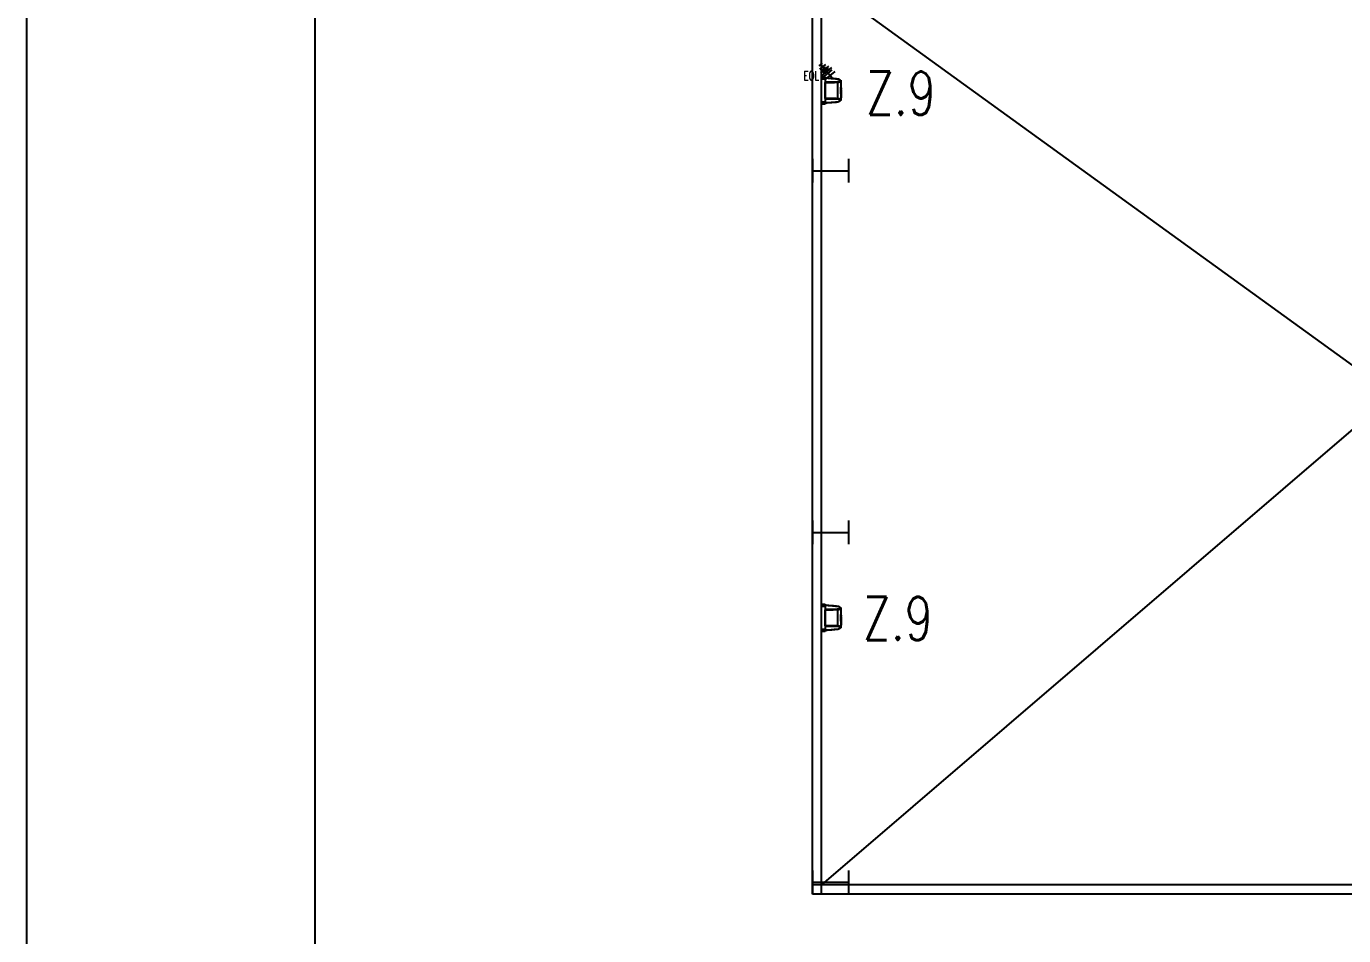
# Model space of a CAD drawing. Extents: x 134044 to 2458691, y -1196082 to 3409924.
# Drawn here: x 134044.4 to 134112.9, y 153823.1 to 153870.5 of the extents above; entities that cross this region are included whole.
import ezdxf

# ---------------------------------------------------------------- set-up
doc = ezdxf.new("R2010")
doc.units = 0
doc.layers.get('0').update_dxf_attribs({"linetype": 'CONTINUOUS'})
for name, color, linetype in [('1', 251, 'CONTINUOUS'), ('CON1', 251, 'CONTINUOUS'), ('F_COL', 3, 'CONTINUOUS'), ('MIMIC_SIZE', 7, 'CONTINUOUS')]:
    doc.layers.add(name, color=color, linetype=linetype)
doc.styles.add('CT', font='ROMANS', dxfattribs={"width": 0.7})
doc.styles.add('PLOT02__REVB$0$NARROW', font='SIMPLEX', dxfattribs={"width": 0.75})

# ---------------------------------------------------------------- blocks, each defined once
blk = doc.blocks.new('D-413_MIMIC_SIZE_470_X_340')
at = {"layer": 'MIMIC_SIZE'}
for p, q in [((0, 470), (0, 0)), ((15, 450), (15, 20))]:
    blk.add_line(p, q, dxfattribs=at)

msp = doc.modelspace()

# ---------------------------------------------------------------- linework, layer by layer
at = {"layer": '1', "color": 0, "linetype": 'BYBLOCK'}
for p, q in [((134141.015, 153873.248), (134085.737, 153825.781)), ((134086.364, 153872.355), (134150.659, 153825.781))]:
    msp.add_line(p, q, dxfattribs=at)
at = {"layer": 'CON1', "color": 0, "linetype": 'BYBLOCK'}
for p, q in [((134085.267, 153825.311), (134085.267, 153874.943)), ((134085.737, 153825.311), (134085.737, 153874.943)), ((134151.129, 153825.781), (134085.267, 153825.781)), ((134151.129, 153825.311), (134085.267, 153825.311))]:
    msp.add_line(p, q, dxfattribs=at)
at = {"layer": 'F_COL', "color": 0, "linetype": 'BYBLOCK'}
for p, q in [((134085.267, 153863.562), (134085.267, 153862.331)), ((134087.148, 153863.562), (134087.148, 153862.331)), ((134085.267, 153862.947), (134087.148, 153862.947)), ((134085.267, 153844.744), (134085.267, 153843.513)), ((134087.148, 153844.744), (134087.148, 153843.513)), ((134085.267, 153844.129), (134087.148, 153844.129)), ((134085.267, 153826.541), (134085.267, 153825.311)), ((134087.148, 153826.541), (134087.148, 153825.311)), ((134085.267, 153825.926), (134087.148, 153825.926))]:
    msp.add_line(p, q, dxfattribs=at)
at = {"layer": 'MIMIC_SIZE', "color": 1}
for p, q in [((134085.615, 153868.403), (134085.794, 153868.551)), ((134085.655, 153868.233), (134085.954, 153868.48)), ((134086.296, 153867.763), (134085.704, 153868.477)), ((134085.706, 153868.05), (134086.123, 153868.396)), ((134085.746, 153867.881), (134086.283, 153868.325)), ((134085.782, 153868.201), (134085.962, 153868.349)), ((134085.823, 153868.031), (134086.121, 153868.278)), ((134085.873, 153867.848), (134086.291, 153868.194)), ((134085.737, 153867.833), (134085.931, 153867.833)), ((134085.737, 153867.832), (134085.737, 153867.833)), ((134085.737, 153867.83), (134085.737, 153867.832)), ((134085.737, 153867.826), (134085.737, 153867.83)), ((134085.737, 153867.819), (134085.737, 153867.826)), ((134085.737, 153867.811), (134085.737, 153867.819)), ((134085.737, 153867.801), (134085.737, 153867.811)), ((134085.737, 153867.79), (134085.737, 153867.801)), ((134085.737, 153867.779), (134085.737, 153867.79)), ((134085.737, 153867.765), (134085.737, 153867.779)), ((134085.737, 153867.751), (134085.737, 153867.765)), ((134085.737, 153867.737), (134085.737, 153867.751)), ((134085.737, 153867.723), (134085.737, 153867.737)), ((134085.931, 153867.723), (134085.737, 153867.723)), ((134085.737, 153866.534), (134085.737, 153867.723)), ((134085.913, 153867.679), (134086.45, 153868.123)), ((134085.931, 153867.833), (134085.931, 153867.832)), ((134085.931, 153867.832), (134085.931, 153867.83)), ((134085.931, 153867.83), (134085.931, 153867.826)), ((134085.931, 153867.826), (134085.931, 153867.819)), ((134085.931, 153867.819), (134085.931, 153867.811)), ((134085.931, 153867.811), (134085.931, 153867.801)), ((134085.931, 153867.801), (134085.931, 153867.79)), ((134085.931, 153867.79), (134085.931, 153867.779)), ((134085.931, 153867.779), (134085.931, 153867.765)), ((134086.012, 153867.76), (134085.931, 153867.766)), ((134085.931, 153867.765), (134085.931, 153867.751)), ((134085.931, 153867.751), (134085.931, 153867.737)), ((134085.931, 153867.737), (134085.931, 153867.723)), ((134085.931, 153867.723), (134085.931, 153866.534)), ((134085.931, 153867.575), (134086.012, 153867.576)), ((134085.932, 153867.795), (134086.013, 153867.787)), ((134085.932, 153867.541), (134086.013, 153867.542)), ((134085.932, 153866.715), (134085.932, 153867.541)), ((134086.094, 153867.753), (134086.012, 153867.76)), ((134086.012, 153867.576), (134086.094, 153867.577)), ((134086.013, 153867.787), (134086.095, 153867.781)), ((134086.013, 153867.542), (134086.095, 153867.543)), ((134086.174, 153867.747), (134086.094, 153867.753)), ((134086.094, 153867.577), (134086.174, 153867.578)), ((134086.095, 153867.781), (134086.175, 153867.774)), ((134086.095, 153867.543), (134086.175, 153867.545)), ((134086.255, 153867.741), (134086.174, 153867.747)), ((134086.174, 153867.578), (134086.255, 153867.579)), ((134086.175, 153867.774), (134086.255, 153867.767)), ((134086.175, 153867.545), (134086.255, 153867.546)), ((134086.255, 153867.767), (134086.336, 153867.76)), ((134086.334, 153867.735), (134086.255, 153867.741)), ((134086.255, 153867.579), (134086.334, 153867.581)), ((134086.255, 153867.546), (134086.336, 153867.548)), ((134086.412, 153867.73), (134086.334, 153867.735)), ((134086.334, 153867.581), (134086.412, 153867.583)), ((134086.336, 153867.76), (134086.414, 153867.752)), ((134086.336, 153867.548), (134086.414, 153867.55)), ((134086.491, 153867.723), (134086.412, 153867.73)), ((134086.412, 153867.583), (134086.491, 153867.585)), ((134086.414, 153867.752), (134086.493, 153867.745)), ((134086.414, 153867.55), (134086.493, 153867.553)), ((134086.568, 153867.717), (134086.491, 153867.723)), ((134086.491, 153867.585), (134086.568, 153867.586)), ((134086.493, 153867.745), (134086.571, 153867.739)), ((134086.493, 153867.553), (134086.571, 153867.555)), ((134086.568, 153867.722), (134086.569, 153867.726)), ((134086.568, 153867.717), (134086.568, 153867.722)), ((134086.592, 153867.714), (134086.568, 153867.717)), ((134086.568, 153867.586), (134086.587, 153867.587)), ((134086.568, 153867.586), (134086.568, 153867.585)), ((134086.568, 153867.585), (134086.569, 153867.582)), ((134086.569, 153867.73), (134086.57, 153867.733)), ((134086.569, 153867.726), (134086.569, 153867.73)), ((134086.569, 153867.582), (134086.569, 153867.579)), ((134086.569, 153867.579), (134086.57, 153867.575)), ((134086.57, 153867.738), (134086.571, 153867.739)), ((134086.57, 153867.737), (134086.57, 153867.738)), ((134086.57, 153867.735), (134086.57, 153867.737)), ((134086.57, 153867.733), (134086.57, 153867.735)), ((134086.57, 153867.575), (134086.57, 153867.57)), ((134086.57, 153867.57), (134086.57, 153867.565)), ((134086.57, 153867.565), (134086.57, 153867.56)), ((134086.57, 153867.56), (134086.571, 153867.555)), ((134086.571, 153867.739), (134086.6, 153867.734)), ((134086.571, 153867.555), (134086.594, 153867.556)), ((134086.571, 153867.555), (134086.571, 153866.7)), ((134086.587, 153867.587), (134086.605, 153867.589)), ((134086.614, 153867.707), (134086.592, 153867.714)), ((134086.594, 153867.556), (134086.616, 153867.558)), ((134086.6, 153867.734), (134086.627, 153867.725)), ((134086.605, 153867.589), (134086.627, 153867.592)), ((134086.631, 153867.7), (134086.614, 153867.707)), ((134086.616, 153867.558), (134086.643, 153867.563)), ((134086.627, 153867.725), (134086.648, 153867.715)), ((134086.627, 153867.592), (134086.647, 153867.598)), ((134086.647, 153867.691), (134086.631, 153867.7)), ((134086.643, 153867.563), (134086.667, 153867.569)), ((134086.662, 153867.68), (134086.647, 153867.691)), ((134086.647, 153867.598), (134086.664, 153867.606)), ((134086.648, 153867.715), (134086.667, 153867.702)), ((134086.678, 153867.664), (134086.662, 153867.68)), ((134086.664, 153867.606), (134086.679, 153867.616)), ((134086.667, 153867.702), (134086.688, 153867.684)), ((134086.667, 153867.569), (134086.688, 153867.578)), ((134086.69, 153867.648), (134086.678, 153867.664)), ((134086.679, 153867.616), (134086.689, 153867.626)), ((134086.688, 153867.684), (134086.705, 153867.664)), ((134086.688, 153867.578), (134086.705, 153867.588)), ((134086.689, 153867.626), (134086.696, 153867.637)), ((134086.696, 153867.637), (134086.69, 153867.648)), ((134086.695, 153867.678), (134086.694, 153867.679)), ((134086.697, 153867.675), (134086.695, 153867.678)), ((134086.697, 153867.637), (134086.696, 153867.637)), ((134086.702, 153867.668), (134086.697, 153867.675)), ((134086.704, 153867.637), (134086.697, 153867.637)), ((134086.704, 153867.665), (134086.702, 153867.668)), ((134086.715, 153867.634), (134086.704, 153867.637)), ((134086.705, 153867.664), (134086.719, 153867.642)), ((134086.705, 153867.588), (134086.719, 153867.603)), ((134086.71, 153867.656), (134086.743, 153867.656)), ((134086.724, 153867.629), (134086.715, 153867.634)), ((134086.719, 153867.642), (134086.73, 153867.62)), ((134086.719, 153867.603), (134086.73, 153867.62)), ((134086.729, 153867.621), (134086.724, 153867.629)), ((134086.73, 153867.62), (134086.729, 153867.621)), ((134086.73, 153867.62), (134086.735, 153867.603)), ((134086.735, 153867.603), (134086.74, 153867.586)), ((134086.74, 153867.586), (134086.742, 153867.569)), ((134086.742, 153867.569), (134086.743, 153867.551)), ((134086.743, 153867.656), (134086.743, 153867.655)), ((134086.743, 153867.655), (134086.743, 153867.652)), ((134086.743, 153867.652), (134086.743, 153867.647)), ((134086.743, 153867.647), (134086.743, 153867.64)), ((134086.743, 153867.64), (134086.743, 153867.632)), ((134086.743, 153867.632), (134086.743, 153867.621)), ((134086.743, 153867.621), (134086.743, 153867.608)), ((134086.743, 153867.608), (134086.743, 153867.594)), ((134086.743, 153867.594), (134086.743, 153867.578)), ((134086.743, 153867.578), (134086.743, 153867.56)), ((134086.743, 153867.56), (134086.743, 153867.551)), ((134086.743, 153867.551), (134086.743, 153867.429)), ((134086.753, 153867.517), (134086.743, 153867.517)), ((134086.753, 153867.516), (134086.753, 153867.517)), ((134086.753, 153867.513), (134086.753, 153867.516)), ((134086.753, 153867.508), (134086.753, 153867.513)), ((134086.753, 153867.501), (134086.753, 153867.508)), ((134086.753, 153867.492), (134086.753, 153867.501)), ((134086.753, 153867.482), (134086.753, 153867.492)), ((134086.753, 153867.469), (134086.753, 153867.482)), ((134086.753, 153867.454), (134086.753, 153867.469)), ((134086.759, 153867.461), (134086.753, 153867.461)), ((134086.753, 153867.438), (134086.753, 153867.454)), ((134086.759, 153867.46), (134086.759, 153867.461)), ((134086.759, 153867.457), (134086.759, 153867.46)), ((134086.759, 153867.452), (134086.759, 153867.457)), ((134086.759, 153867.445), (134086.759, 153867.452)), ((134086.727, 153867.188), (134086.726, 153867.156)), ((134086.726, 153867.156), (134086.726, 153867.1)), ((134086.726, 153867.1), (134086.727, 153867.06)), ((134086.728, 153867.22), (134086.727, 153867.188)), ((134086.727, 153867.06), (134086.729, 153867.02)), ((134086.73, 153867.25), (134086.728, 153867.22)), ((134086.73, 153867.23), (134086.729, 153867.193)), ((134086.729, 153867.193), (134086.729, 153867.156)), ((134086.729, 153867.156), (134086.729, 153867.1)), ((134086.743, 153867.156), (134086.729, 153867.156)), ((134086.729, 153867.1), (134086.729, 153867.06)), ((134086.729, 153867.1), (134086.743, 153867.1)), ((134086.729, 153867.06), (134086.731, 153867.02)), ((134086.729, 153867.02), (134086.732, 153866.979)), ((134086.732, 153867.282), (134086.73, 153867.25)), ((134086.732, 153867.27), (134086.73, 153867.23)), ((134086.731, 153867.02), (134086.733, 153866.98)), ((134086.736, 153867.32), (134086.732, 153867.282)), ((134086.734, 153867.3), (134086.732, 153867.27)), ((134086.732, 153866.979), (134086.736, 153866.939)), ((134086.733, 153866.98), (134086.734, 153866.956)), ((134086.739, 153867.358), (134086.736, 153867.32)), ((134086.736, 153866.939), (134086.741, 153866.883)), ((134086.742, 153867.393), (134086.739, 153867.358)), ((134086.741, 153866.883), (134086.742, 153866.854)), ((134086.743, 153867.429), (134086.742, 153867.393)), ((134086.742, 153866.854), (134086.743, 153866.828)), ((134086.743, 153867.429), (134086.743, 153867.424)), ((134086.743, 153867.424), (134086.743, 153867.396)), ((134086.743, 153867.396), (134086.743, 153867.369)), ((134086.743, 153867.369), (134086.743, 153867.339)), ((134086.743, 153867.339), (134086.743, 153867.31)), ((134086.743, 153867.31), (134086.743, 153867.28)), ((134086.743, 153867.28), (134086.743, 153867.249)), ((134086.743, 153867.249), (134086.743, 153867.219)), ((134086.743, 153867.219), (134086.743, 153867.188)), ((134086.743, 153867.188), (134086.743, 153867.156)), ((134086.743, 153867.1), (134086.743, 153867.156)), ((134086.743, 153867.156), (134086.753, 153867.156)), ((134086.743, 153867.1), (134086.743, 153867.069)), ((134086.753, 153867.1), (134086.743, 153867.1)), ((134086.743, 153867.069), (134086.743, 153867.038)), ((134086.743, 153867.038), (134086.743, 153867.006)), ((134086.743, 153867.006), (134086.743, 153866.976)), ((134086.743, 153866.976), (134086.743, 153866.945)), ((134086.743, 153866.945), (134086.743, 153866.916)), ((134086.743, 153866.916), (134086.743, 153866.888)), ((134086.743, 153866.888), (134086.743, 153866.859)), ((134086.743, 153866.859), (134086.743, 153866.833)), ((134086.743, 153866.833), (134086.743, 153866.828)), ((134086.743, 153866.828), (134086.743, 153866.704)), ((134086.753, 153867.421), (134086.753, 153867.438)), ((134086.753, 153867.401), (134086.753, 153867.421)), ((134086.753, 153867.381), (134086.753, 153867.401)), ((134086.753, 153867.359), (134086.753, 153867.381)), ((134086.759, 153867.38), (134086.753, 153867.38)), ((134086.753, 153867.337), (134086.753, 153867.359)), ((134086.753, 153867.312), (134086.753, 153867.337)), ((134086.753, 153867.288), (134086.753, 153867.312)), ((134086.753, 153867.262), (134086.753, 153867.288)), ((134086.753, 153867.237), (134086.753, 153867.262)), ((134086.753, 153867.21), (134086.753, 153867.237)), ((134086.753, 153867.183), (134086.753, 153867.21)), ((134086.753, 153867.156), (134086.753, 153867.183)), ((134086.753, 153867.156), (134086.753, 153867.1)), ((134086.753, 153867.1), (134086.753, 153867.073)), ((134086.753, 153867.073), (134086.753, 153867.046)), ((134086.753, 153867.046), (134086.753, 153867.02)), ((134086.753, 153867.02), (134086.753, 153866.994)), ((134086.753, 153866.994), (134086.753, 153866.968)), ((134086.753, 153866.968), (134086.753, 153866.944)), ((134086.753, 153866.944), (134086.753, 153866.92)), ((134086.753, 153866.92), (134086.753, 153866.896)), ((134086.753, 153866.896), (134086.753, 153866.875)), ((134086.753, 153866.877), (134086.759, 153866.877)), ((134086.753, 153866.875), (134086.753, 153866.854)), ((134086.753, 153866.854), (134086.753, 153866.836)), ((134086.753, 153866.836), (134086.753, 153866.818)), ((134086.753, 153866.818), (134086.753, 153866.801)), ((134086.753, 153866.801), (134086.753, 153866.788)), ((134086.753, 153866.795), (134086.759, 153866.795)), ((134086.753, 153866.788), (134086.753, 153866.775)), ((134086.753, 153866.775), (134086.753, 153866.764)), ((134086.759, 153867.438), (134086.759, 153867.445)), ((134086.759, 153867.429), (134086.759, 153867.438)), ((134086.759, 153867.42), (134086.759, 153867.429)), ((134086.759, 153867.409), (134086.759, 153867.42)), ((134086.759, 153867.399), (134086.759, 153867.409)), ((134086.759, 153867.389), (134086.759, 153867.399)), ((134086.759, 153867.38), (134086.759, 153867.389)), ((134086.759, 153867.35), (134086.759, 153867.38)), ((134086.759, 153867.32), (134086.759, 153867.35)), ((134086.759, 153867.289), (134086.759, 153867.32)), ((134086.759, 153867.258), (134086.759, 153867.289)), ((134086.759, 153867.226), (134086.759, 153867.258)), ((134086.759, 153867.193), (134086.759, 153867.226)), ((134086.759, 153867.161), (134086.759, 153867.193)), ((134086.759, 153867.128), (134086.759, 153867.161)), ((134086.759, 153867.095), (134086.759, 153867.128)), ((134086.759, 153867.063), (134086.759, 153867.095)), ((134086.759, 153867.031), (134086.759, 153867.063)), ((134086.759, 153866.998), (134086.759, 153867.031)), ((134086.759, 153866.967), (134086.759, 153866.998)), ((134086.759, 153866.936), (134086.759, 153866.967)), ((134086.759, 153866.905), (134086.759, 153866.936)), ((134086.759, 153866.877), (134086.759, 153866.905)), ((134086.759, 153866.867), (134086.759, 153866.877)), ((134086.759, 153866.857), (134086.759, 153866.867)), ((134086.759, 153866.846), (134086.759, 153866.857)), ((134086.759, 153866.837), (134086.759, 153866.846)), ((134086.759, 153866.827), (134086.759, 153866.837)), ((134086.759, 153866.818), (134086.759, 153866.827)), ((134086.759, 153866.81), (134086.759, 153866.818)), ((134086.759, 153866.803), (134086.759, 153866.81)), ((134086.759, 153866.799), (134086.759, 153866.803)), ((134086.759, 153866.796), (134086.759, 153866.799)), ((134086.759, 153866.795), (134086.759, 153866.796)), ((134085.737, 153866.519), (134085.737, 153866.534)), ((134085.737, 153866.534), (134085.931, 153866.534)), ((134085.737, 153866.504), (134085.737, 153866.519)), ((134085.737, 153866.491), (134085.737, 153866.504)), ((134085.737, 153866.478), (134085.737, 153866.491)), ((134085.737, 153866.466), (134085.737, 153866.478)), ((134085.737, 153866.454), (134085.737, 153866.466)), ((134085.737, 153866.446), (134085.737, 153866.454)), ((134085.737, 153866.437), (134085.737, 153866.446)), ((134085.737, 153866.431), (134085.737, 153866.437)), ((134085.737, 153866.426), (134085.737, 153866.431)), ((134085.737, 153866.423), (134085.737, 153866.426)), ((134085.737, 153866.422), (134085.737, 153866.423)), ((134085.931, 153866.422), (134085.737, 153866.422)), ((134086.012, 153866.681), (134085.931, 153866.682)), ((134085.931, 153866.534), (134085.931, 153866.519)), ((134085.931, 153866.519), (134085.931, 153866.504)), ((134085.931, 153866.504), (134085.931, 153866.491)), ((134085.931, 153866.491), (134086.012, 153866.497)), ((134085.931, 153866.491), (134085.931, 153866.478)), ((134085.931, 153866.478), (134085.931, 153866.466)), ((134085.931, 153866.466), (134085.931, 153866.454)), ((134085.931, 153866.454), (134085.931, 153866.446)), ((134085.931, 153866.446), (134085.931, 153866.437)), ((134085.931, 153866.437), (134085.931, 153866.431)), ((134085.931, 153866.431), (134085.931, 153866.426)), ((134085.931, 153866.426), (134085.931, 153866.423)), ((134085.931, 153866.423), (134085.931, 153866.422)), ((134086.013, 153866.713), (134085.932, 153866.715)), ((134086.013, 153866.468), (134085.932, 153866.461)), ((134086.094, 153866.68), (134086.012, 153866.681)), ((134086.012, 153866.497), (134086.094, 153866.502)), ((134086.095, 153866.712), (134086.013, 153866.713)), ((134086.095, 153866.476), (134086.013, 153866.468)), ((134086.174, 153866.678), (134086.094, 153866.68)), ((134086.094, 153866.502), (134086.174, 153866.508)), ((134086.175, 153866.711), (134086.095, 153866.712)), ((134086.175, 153866.483), (134086.095, 153866.476)), ((134086.255, 153866.677), (134086.174, 153866.678)), ((134086.174, 153866.508), (134086.255, 153866.515)), ((134086.255, 153866.709), (134086.175, 153866.711)), ((134086.255, 153866.49), (134086.175, 153866.483)), ((134086.336, 153866.707), (134086.255, 153866.709)), ((134086.334, 153866.675), (134086.255, 153866.677)), ((134086.255, 153866.515), (134086.334, 153866.521)), ((134086.336, 153866.497), (134086.255, 153866.49)), ((134086.412, 153866.674), (134086.334, 153866.675)), ((134086.334, 153866.521), (134086.412, 153866.527)), ((134086.414, 153866.705), (134086.336, 153866.707)), ((134086.414, 153866.503), (134086.336, 153866.497)), ((134086.491, 153866.672), (134086.412, 153866.674)), ((134086.412, 153866.527), (134086.491, 153866.533)), ((134086.493, 153866.703), (134086.414, 153866.705)), ((134086.493, 153866.51), (134086.414, 153866.503)), ((134086.568, 153866.67), (134086.491, 153866.672)), ((134086.491, 153866.533), (134086.568, 153866.539)), ((134086.571, 153866.7), (134086.493, 153866.703)), ((134086.571, 153866.517), (134086.493, 153866.51)), ((134086.569, 153866.675), (134086.568, 153866.672)), ((134086.568, 153866.672), (134086.568, 153866.67)), ((134086.587, 153866.669), (134086.568, 153866.67)), ((134086.568, 153866.539), (134086.592, 153866.543)), ((134086.568, 153866.534), (134086.568, 153866.539)), ((134086.569, 153866.53), (134086.568, 153866.534)), ((134086.57, 153866.682), (134086.569, 153866.678)), ((134086.569, 153866.678), (134086.569, 153866.675)), ((134086.569, 153866.526), (134086.569, 153866.53)), ((134086.57, 153866.523), (134086.569, 153866.526)), ((134086.571, 153866.7), (134086.57, 153866.696)), ((134086.57, 153866.696), (134086.57, 153866.691)), ((134086.57, 153866.691), (134086.57, 153866.686)), ((134086.57, 153866.686), (134086.57, 153866.682)), ((134086.57, 153866.52), (134086.57, 153866.523)), ((134086.57, 153866.519), (134086.57, 153866.52)), ((134086.57, 153866.517), (134086.57, 153866.519)), ((134086.571, 153866.517), (134086.57, 153866.517)), ((134086.594, 153866.699), (134086.571, 153866.7)), ((134086.6, 153866.522), (134086.571, 153866.517)), ((134086.605, 153866.667), (134086.587, 153866.669)), ((134086.592, 153866.543), (134086.614, 153866.549)), ((134086.616, 153866.698), (134086.594, 153866.699)), ((134086.627, 153866.531), (134086.6, 153866.522)), ((134086.627, 153866.663), (134086.605, 153866.667)), ((134086.614, 153866.549), (134086.631, 153866.556)), ((134086.643, 153866.694), (134086.616, 153866.698)), ((134086.647, 153866.658), (134086.627, 153866.663)), ((134086.648, 153866.542), (134086.627, 153866.531)), ((134086.631, 153866.556), (134086.647, 153866.565)), ((134086.667, 153866.688), (134086.643, 153866.694)), ((134086.662, 153866.651), (134086.647, 153866.658)), ((134086.647, 153866.565), (134086.664, 153866.578)), ((134086.667, 153866.553), (134086.648, 153866.542)), ((134086.678, 153866.641), (134086.662, 153866.651)), ((134086.664, 153866.578), (134086.679, 153866.593)), ((134086.688, 153866.679), (134086.667, 153866.688)), ((134086.688, 153866.572), (134086.667, 153866.553)), ((134086.69, 153866.628), (134086.678, 153866.641)), ((134086.679, 153866.593), (134086.689, 153866.605)), ((134086.705, 153866.667), (134086.688, 153866.679)), ((134086.705, 153866.593), (134086.688, 153866.572)), ((134086.689, 153866.605), (134086.696, 153866.618)), ((134086.696, 153866.618), (134086.69, 153866.628)), ((134086.694, 153866.578), (134086.696, 153866.58)), ((134086.696, 153866.618), (134086.697, 153866.618)), ((134086.696, 153866.58), (134086.7, 153866.586)), ((134086.697, 153866.618), (134086.704, 153866.619)), ((134086.7, 153866.586), (134086.704, 153866.592)), ((134086.704, 153866.619), (134086.715, 153866.622)), ((134086.717, 153866.656), (134086.705, 153866.667)), ((134086.719, 153866.614), (134086.705, 153866.593)), ((134086.743, 153866.6), (134086.71, 153866.6)), ((134086.715, 153866.622), (134086.724, 153866.628)), ((134086.726, 153866.644), (134086.717, 153866.656)), ((134086.73, 153866.636), (134086.719, 153866.614)), ((134086.724, 153866.628), (134086.729, 153866.635)), ((134086.73, 153866.636), (134086.726, 153866.644)), ((134086.729, 153866.635), (134086.73, 153866.636)), ((134086.735, 153866.652), (134086.73, 153866.636)), ((134086.74, 153866.67), (134086.735, 153866.652)), ((134086.742, 153866.687), (134086.74, 153866.67)), ((134086.743, 153866.704), (134086.742, 153866.687)), ((134086.753, 153866.739), (134086.743, 153866.739)), ((134086.743, 153866.704), (134086.743, 153866.696)), ((134086.743, 153866.696), (134086.743, 153866.678)), ((134086.743, 153866.678), (134086.743, 153866.662)), ((134086.743, 153866.662), (134086.743, 153866.648)), ((134086.743, 153866.648), (134086.743, 153866.636)), ((134086.743, 153866.636), (134086.743, 153866.625)), ((134086.743, 153866.625), (134086.743, 153866.616)), ((134086.743, 153866.616), (134086.743, 153866.609)), ((134086.743, 153866.609), (134086.743, 153866.604)), ((134086.743, 153866.604), (134086.743, 153866.601)), ((134086.743, 153866.601), (134086.743, 153866.6)), ((134086.753, 153866.764), (134086.753, 153866.755)), ((134086.753, 153866.755), (134086.753, 153866.748)), ((134086.753, 153866.748), (134086.753, 153866.744)), ((134086.753, 153866.744), (134086.753, 153866.74)), ((134086.753, 153866.74), (134086.753, 153866.739)), ((134085.737, 153840.392), (134085.931, 153840.392)), ((134085.737, 153840.391), (134085.737, 153840.392)), ((134085.737, 153840.388), (134085.737, 153840.391)), ((134085.737, 153840.384), (134085.737, 153840.388)), ((134085.737, 153840.378), (134085.737, 153840.384)), ((134085.737, 153840.37), (134085.737, 153840.378)), ((134085.737, 153840.36), (134085.737, 153840.37)), ((134085.737, 153840.349), (134085.737, 153840.36)), ((134085.737, 153840.337), (134085.737, 153840.349)), ((134085.737, 153840.324), (134085.737, 153840.337)), ((134085.737, 153840.31), (134085.737, 153840.324)), ((134085.737, 153840.296), (134085.737, 153840.31)), ((134085.737, 153840.282), (134085.737, 153840.296)), ((134085.931, 153840.282), (134085.737, 153840.282)), ((134085.737, 153839.093), (134085.737, 153840.282)), ((134085.931, 153840.392), (134085.931, 153840.391)), ((134085.931, 153840.391), (134085.931, 153840.388)), ((134085.931, 153840.388), (134085.931, 153840.384)), ((134085.931, 153840.384), (134085.931, 153840.378)), ((134085.931, 153840.378), (134085.931, 153840.37)), ((134085.931, 153840.37), (134085.931, 153840.36)), ((134085.931, 153840.36), (134085.931, 153840.349)), ((134085.931, 153840.349), (134085.931, 153840.337)), ((134085.931, 153840.337), (134085.931, 153840.324)), ((134086.012, 153840.319), (134085.931, 153840.325)), ((134085.931, 153840.324), (134085.931, 153840.31)), ((134085.931, 153840.31), (134085.931, 153840.296)), ((134085.931, 153840.296), (134085.931, 153840.282)), ((134085.931, 153840.282), (134085.931, 153839.093)), ((134085.931, 153840.134), (134086.012, 153840.135)), ((134085.932, 153840.354), (134086.013, 153840.346)), ((134085.932, 153840.1), (134086.013, 153840.101)), ((134085.932, 153839.274), (134085.932, 153840.1)), ((134086.094, 153840.312), (134086.012, 153840.319)), ((134086.012, 153840.135), (134086.094, 153840.135)), ((134086.013, 153840.346), (134086.095, 153840.339)), ((134086.013, 153840.101), (134086.095, 153840.102)), ((134086.174, 153840.306), (134086.094, 153840.312)), ((134086.094, 153840.135), (134086.174, 153840.136)), ((134086.095, 153840.339), (134086.175, 153840.332)), ((134086.095, 153840.102), (134086.175, 153840.104)), ((134086.255, 153840.3), (134086.174, 153840.306)), ((134086.174, 153840.136), (134086.255, 153840.137)), ((134086.175, 153840.332), (134086.255, 153840.326)), ((134086.175, 153840.104), (134086.255, 153840.105)), ((134086.255, 153840.326), (134086.336, 153840.319)), ((134086.334, 153840.294), (134086.255, 153840.3)), ((134086.255, 153840.137), (134086.334, 153840.139)), ((134086.255, 153840.105), (134086.336, 153840.107)), ((134086.412, 153840.288), (134086.334, 153840.294)), ((134086.334, 153840.139), (134086.412, 153840.141)), ((134086.336, 153840.319), (134086.414, 153840.311)), ((134086.336, 153840.107), (134086.414, 153840.109)), ((134086.491, 153840.282), (134086.412, 153840.288)), ((134086.412, 153840.141), (134086.491, 153840.143)), ((134086.414, 153840.311), (134086.493, 153840.304)), ((134086.414, 153840.109), (134086.493, 153840.112)), ((134086.568, 153840.276), (134086.491, 153840.282)), ((134086.491, 153840.143), (134086.568, 153840.145)), ((134086.493, 153840.304), (134086.571, 153840.298)), ((134086.493, 153840.112), (134086.571, 153840.114)), ((134086.568, 153840.281), (134086.569, 153840.284)), ((134086.568, 153840.276), (134086.568, 153840.281)), ((134086.592, 153840.273), (134086.568, 153840.276)), ((134086.568, 153840.145), (134086.587, 153840.146)), ((134086.568, 153840.145), (134086.568, 153840.143)), ((134086.568, 153840.143), (134086.569, 153840.14)), ((134086.569, 153840.288), (134086.57, 153840.291)), ((134086.569, 153840.284), (134086.569, 153840.288)), ((134086.569, 153840.14), (134086.569, 153840.137)), ((134086.569, 153840.137), (134086.57, 153840.134)), ((134086.57, 153840.297), (134086.571, 153840.298)), ((134086.57, 153840.296), (134086.57, 153840.297)), ((134086.57, 153840.294), (134086.57, 153840.296)), ((134086.57, 153840.291), (134086.57, 153840.294)), ((134086.57, 153840.134), (134086.57, 153840.129)), ((134086.57, 153840.129), (134086.57, 153840.124)), ((134086.57, 153840.124), (134086.57, 153840.119)), ((134086.57, 153840.119), (134086.571, 153840.114)), ((134086.571, 153840.298), (134086.6, 153840.293)), ((134086.571, 153840.114), (134086.594, 153840.115)), ((134086.571, 153840.114), (134086.571, 153839.259)), ((134086.587, 153840.146), (134086.605, 153840.148)), ((134086.614, 153840.266), (134086.592, 153840.273)), ((134086.594, 153840.115), (134086.616, 153840.117)), ((134086.6, 153840.293), (134086.627, 153840.283)), ((134086.605, 153840.148), (134086.627, 153840.151)), ((134086.631, 153840.259), (134086.614, 153840.266)), ((134086.616, 153840.117), (134086.643, 153840.122)), ((134086.627, 153840.283), (134086.648, 153840.274)), ((134086.627, 153840.151), (134086.647, 153840.157)), ((134086.647, 153840.25), (134086.631, 153840.259)), ((134086.643, 153840.122), (134086.667, 153840.128)), ((134086.662, 153840.238), (134086.647, 153840.25)), ((134086.647, 153840.157), (134086.664, 153840.165)), ((134086.648, 153840.274), (134086.667, 153840.261)), ((134086.678, 153840.223), (134086.662, 153840.238)), ((134086.664, 153840.165), (134086.679, 153840.175)), ((134086.667, 153840.261), (134086.688, 153840.243)), ((134086.667, 153840.128), (134086.688, 153840.136)), ((134086.69, 153840.207), (134086.678, 153840.223)), ((134086.679, 153840.175), (134086.689, 153840.184)), ((134086.688, 153840.243), (134086.705, 153840.223)), ((134086.688, 153840.136), (134086.705, 153840.147)), ((134086.689, 153840.184), (134086.696, 153840.196)), ((134086.696, 153840.196), (134086.69, 153840.207)), ((134086.695, 153840.236), (134086.694, 153840.237)), ((134086.697, 153840.233), (134086.695, 153840.236)), ((134086.697, 153840.196), (134086.696, 153840.196)), ((134086.702, 153840.227), (134086.697, 153840.233)), ((134086.704, 153840.196), (134086.697, 153840.196)), ((134086.704, 153840.224), (134086.702, 153840.227)), ((134086.715, 153840.192), (134086.704, 153840.196)), ((134086.705, 153840.223), (134086.719, 153840.201)), ((134086.705, 153840.147), (134086.719, 153840.162)), ((134086.71, 153840.215), (134086.743, 153840.215)), ((134086.724, 153840.187), (134086.715, 153840.192)), ((134086.719, 153840.201), (134086.73, 153840.179)), ((134086.719, 153840.162), (134086.73, 153840.179)), ((134086.729, 153840.18), (134086.724, 153840.187)), ((134086.73, 153840.179), (134086.729, 153840.18)), ((134086.73, 153840.179), (134086.735, 153840.162)), ((134086.735, 153840.162), (134086.74, 153840.145)), ((134086.74, 153840.145), (134086.742, 153840.128)), ((134086.742, 153840.128), (134086.743, 153840.11)), ((134086.743, 153840.215), (134086.743, 153840.214)), ((134086.743, 153840.214), (134086.743, 153840.211)), ((134086.743, 153840.211), (134086.743, 153840.206)), ((134086.743, 153840.206), (134086.743, 153840.199)), ((134086.743, 153840.199), (134086.743, 153840.19)), ((134086.743, 153840.19), (134086.743, 153840.18)), ((134086.743, 153840.18), (134086.743, 153840.167)), ((134086.743, 153840.167), (134086.743, 153840.153)), ((134086.743, 153840.153), (134086.743, 153840.136)), ((134086.743, 153840.136), (134086.743, 153840.119)), ((134086.743, 153840.119), (134086.743, 153840.11)), ((134086.743, 153840.11), (134086.743, 153839.987)), ((134086.753, 153840.076), (134086.743, 153840.076)), ((134086.753, 153840.075), (134086.753, 153840.076)), ((134086.753, 153840.072), (134086.753, 153840.075)), ((134086.753, 153840.067), (134086.753, 153840.072)), ((134086.753, 153840.06), (134086.753, 153840.067)), ((134086.753, 153840.051), (134086.753, 153840.06)), ((134086.753, 153840.04), (134086.753, 153840.051)), ((134086.727, 153839.746), (134086.726, 153839.715)), ((134086.726, 153839.715), (134086.726, 153839.659)), ((134086.726, 153839.659), (134086.727, 153839.619)), ((134086.728, 153839.779), (134086.727, 153839.746)), ((134086.727, 153839.619), (134086.729, 153839.579)), ((134086.73, 153839.809), (134086.728, 153839.779)), ((134086.73, 153839.789), (134086.729, 153839.752)), ((134086.729, 153839.752), (134086.729, 153839.715)), ((134086.729, 153839.715), (134086.729, 153839.659)), ((134086.743, 153839.715), (134086.729, 153839.715)), ((134086.729, 153839.659), (134086.729, 153839.619)), ((134086.729, 153839.659), (134086.743, 153839.659)), ((134086.729, 153839.619), (134086.731, 153839.579)), ((134086.729, 153839.579), (134086.732, 153839.538)), ((134086.732, 153839.84), (134086.73, 153839.809)), ((134086.732, 153839.829), (134086.73, 153839.789)), ((134086.731, 153839.579), (134086.733, 153839.539)), ((134086.736, 153839.879), (134086.732, 153839.84)), ((134086.734, 153839.859), (134086.732, 153839.829)), ((134086.732, 153839.538), (134086.736, 153839.497)), ((134086.733, 153839.539), (134086.734, 153839.515)), ((134086.739, 153839.917), (134086.736, 153839.879)), ((134086.736, 153839.497), (134086.741, 153839.442)), ((134086.742, 153839.952), (134086.739, 153839.917)), ((134086.741, 153839.442), (134086.742, 153839.413)), ((134086.743, 153839.987), (134086.742, 153839.952)), ((134086.742, 153839.413), (134086.743, 153839.387)), ((134086.743, 153839.987), (134086.743, 153839.983)), ((134086.743, 153839.983), (134086.743, 153839.955)), ((134086.743, 153839.955), (134086.743, 153839.928)), ((134086.743, 153839.928), (134086.743, 153839.898)), ((134086.743, 153839.898), (134086.743, 153839.869)), ((134086.743, 153839.869), (134086.743, 153839.839)), ((134086.743, 153839.839), (134086.743, 153839.808)), ((134086.743, 153839.808), (134086.743, 153839.778)), ((134086.743, 153839.778), (134086.743, 153839.746)), ((134086.743, 153839.746), (134086.743, 153839.715)), ((134086.743, 153839.659), (134086.743, 153839.715)), ((134086.743, 153839.715), (134086.753, 153839.715)), ((134086.743, 153839.659), (134086.743, 153839.628)), ((134086.753, 153839.659), (134086.743, 153839.659)), ((134086.743, 153839.628), (134086.743, 153839.596)), ((134086.743, 153839.596), (134086.743, 153839.565)), ((134086.743, 153839.565), (134086.743, 153839.535)), ((134086.743, 153839.535), (134086.743, 153839.504)), ((134086.743, 153839.504), (134086.743, 153839.475)), ((134086.743, 153839.475), (134086.743, 153839.446)), ((134086.743, 153839.446), (134086.743, 153839.418)), ((134086.743, 153839.418), (134086.743, 153839.392)), ((134086.743, 153839.392), (134086.743, 153839.387)), ((134086.743, 153839.387), (134086.743, 153839.263)), ((134086.753, 153840.028), (134086.753, 153840.04)), ((134086.753, 153840.013), (134086.753, 153840.028)), ((134086.759, 153840.02), (134086.753, 153840.02)), ((134086.753, 153839.997), (134086.753, 153840.013)), ((134086.753, 153839.98), (134086.753, 153839.997)), ((134086.753, 153839.96), (134086.753, 153839.98)), ((134086.753, 153839.939), (134086.753, 153839.96)), ((134086.753, 153839.918), (134086.753, 153839.939)), ((134086.759, 153839.938), (134086.753, 153839.938)), ((134086.753, 153839.895), (134086.753, 153839.918)), ((134086.753, 153839.871), (134086.753, 153839.895)), ((134086.753, 153839.846), (134086.753, 153839.871)), ((134086.753, 153839.821), (134086.753, 153839.846)), ((134086.753, 153839.795), (134086.753, 153839.821)), ((134086.753, 153839.769), (134086.753, 153839.795)), ((134086.753, 153839.741), (134086.753, 153839.769)), ((134086.753, 153839.715), (134086.753, 153839.741)), ((134086.753, 153839.715), (134086.753, 153839.659)), ((134086.753, 153839.659), (134086.753, 153839.632)), ((134086.753, 153839.632), (134086.753, 153839.605)), ((134086.753, 153839.605), (134086.753, 153839.579)), ((134086.753, 153839.579), (134086.753, 153839.552)), ((134086.753, 153839.552), (134086.753, 153839.527)), ((134086.753, 153839.527), (134086.753, 153839.502)), ((134086.753, 153839.502), (134086.753, 153839.479)), ((134086.753, 153839.479), (134086.753, 153839.455)), ((134086.753, 153839.455), (134086.753, 153839.434)), ((134086.753, 153839.436), (134086.759, 153839.436)), ((134086.753, 153839.434), (134086.753, 153839.413)), ((134086.753, 153839.413), (134086.753, 153839.395)), ((134086.753, 153839.395), (134086.753, 153839.377)), ((134086.753, 153839.377), (134086.753, 153839.36)), ((134086.753, 153839.36), (134086.753, 153839.347)), ((134086.759, 153840.019), (134086.759, 153840.02)), ((134086.759, 153840.016), (134086.759, 153840.019)), ((134086.759, 153840.011), (134086.759, 153840.016)), ((134086.759, 153840.004), (134086.759, 153840.011)), ((134086.759, 153839.997), (134086.759, 153840.004)), ((134086.759, 153839.987), (134086.759, 153839.997)), ((134086.759, 153839.979), (134086.759, 153839.987)), ((134086.759, 153839.968), (134086.759, 153839.979)), ((134086.759, 153839.958), (134086.759, 153839.968)), ((134086.759, 153839.948), (134086.759, 153839.958)), ((134086.759, 153839.938), (134086.759, 153839.948)), ((134086.759, 153839.909), (134086.759, 153839.938)), ((134086.759, 153839.879), (134086.759, 153839.909)), ((134086.759, 153839.848), (134086.759, 153839.879)), ((134086.759, 153839.817), (134086.759, 153839.848)), ((134086.759, 153839.785), (134086.759, 153839.817)), ((134086.759, 153839.752), (134086.759, 153839.785)), ((134086.759, 153839.72), (134086.759, 153839.752)), ((134086.759, 153839.687), (134086.759, 153839.72)), ((134086.759, 153839.654), (134086.759, 153839.687)), ((134086.759, 153839.622), (134086.759, 153839.654)), ((134086.759, 153839.59), (134086.759, 153839.622)), ((134086.759, 153839.557), (134086.759, 153839.59)), ((134086.759, 153839.526), (134086.759, 153839.557)), ((134086.759, 153839.495), (134086.759, 153839.526)), ((134086.759, 153839.464), (134086.759, 153839.495)), ((134086.759, 153839.436), (134086.759, 153839.464)), ((134086.759, 153839.426), (134086.759, 153839.436)), ((134086.759, 153839.416), (134086.759, 153839.426)), ((134086.759, 153839.405), (134086.759, 153839.416)), ((134086.759, 153839.396), (134086.759, 153839.405)), ((134086.759, 153839.386), (134086.759, 153839.396)), ((134086.759, 153839.377), (134086.759, 153839.386)), ((134086.759, 153839.369), (134086.759, 153839.377)), ((134086.759, 153839.362), (134086.759, 153839.369)), ((134086.759, 153839.358), (134086.759, 153839.362)), ((134086.759, 153839.354), (134086.759, 153839.358)), ((134085.737, 153839.078), (134085.737, 153839.093)), ((134085.737, 153839.093), (134085.931, 153839.093)), ((134085.737, 153839.063), (134085.737, 153839.078)), ((134085.737, 153839.05), (134085.737, 153839.063)), ((134085.737, 153839.037), (134085.737, 153839.05)), ((134085.737, 153839.025), (134085.737, 153839.037)), ((134085.737, 153839.013), (134085.737, 153839.025)), ((134085.737, 153839.004), (134085.737, 153839.013)), ((134085.737, 153838.996), (134085.737, 153839.004)), ((134085.737, 153838.99), (134085.737, 153838.996)), ((134085.737, 153838.985), (134085.737, 153838.99)), ((134085.737, 153838.982), (134085.737, 153838.985)), ((134085.737, 153838.981), (134085.737, 153838.982)), ((134085.931, 153838.981), (134085.737, 153838.981)), ((134086.012, 153839.24), (134085.931, 153839.241)), ((134085.931, 153839.093), (134085.931, 153839.078)), ((134085.931, 153839.078), (134085.931, 153839.063)), ((134085.931, 153839.063), (134085.931, 153839.05)), ((134085.931, 153839.05), (134086.012, 153839.055)), ((134085.931, 153839.05), (134085.931, 153839.037)), ((134085.931, 153839.037), (134085.931, 153839.025)), ((134085.931, 153839.025), (134085.931, 153839.013)), ((134085.931, 153839.013), (134085.931, 153839.004)), ((134085.931, 153839.004), (134085.931, 153838.996)), ((134085.931, 153838.996), (134085.931, 153838.99)), ((134085.931, 153838.99), (134085.931, 153838.985)), ((134085.931, 153838.985), (134085.931, 153838.982)), ((134085.931, 153838.982), (134085.931, 153838.981)), ((134086.013, 153839.272), (134085.932, 153839.274)), ((134086.013, 153839.027), (134085.932, 153839.02)), ((134086.094, 153839.239), (134086.012, 153839.24)), ((134086.012, 153839.055), (134086.094, 153839.061)), ((134086.095, 153839.271), (134086.013, 153839.272)), ((134086.095, 153839.035), (134086.013, 153839.027)), ((134086.174, 153839.237), (134086.094, 153839.239)), ((134086.094, 153839.061), (134086.174, 153839.067)), ((134086.175, 153839.27), (134086.095, 153839.271)), ((134086.175, 153839.042), (134086.095, 153839.035)), ((134086.255, 153839.236), (134086.174, 153839.237)), ((134086.174, 153839.067), (134086.255, 153839.074)), ((134086.255, 153839.268), (134086.175, 153839.27)), ((134086.255, 153839.049), (134086.175, 153839.042)), ((134086.336, 153839.266), (134086.255, 153839.268)), ((134086.334, 153839.234), (134086.255, 153839.236)), ((134086.255, 153839.074), (134086.334, 153839.08)), ((134086.336, 153839.055), (134086.255, 153839.049)), ((134086.412, 153839.233), (134086.334, 153839.234)), ((134086.334, 153839.08), (134086.412, 153839.086)), ((134086.414, 153839.264), (134086.336, 153839.266)), ((134086.414, 153839.062), (134086.336, 153839.055)), ((134086.491, 153839.231), (134086.412, 153839.233)), ((134086.412, 153839.086), (134086.491, 153839.092)), ((134086.493, 153839.262), (134086.414, 153839.264)), ((134086.493, 153839.069), (134086.414, 153839.062)), ((134086.568, 153839.229), (134086.491, 153839.231)), ((134086.491, 153839.092), (134086.568, 153839.098)), ((134086.571, 153839.259), (134086.493, 153839.262)), ((134086.571, 153839.076), (134086.493, 153839.069)), ((134086.569, 153839.234), (134086.568, 153839.231)), ((134086.568, 153839.231), (134086.568, 153839.229)), ((134086.587, 153839.228), (134086.568, 153839.229)), ((134086.568, 153839.098), (134086.592, 153839.101)), ((134086.568, 153839.093), (134086.568, 153839.098)), ((134086.569, 153839.089), (134086.568, 153839.093)), ((134086.57, 153839.241), (134086.569, 153839.237)), ((134086.569, 153839.237), (134086.569, 153839.234)), ((134086.569, 153839.085), (134086.569, 153839.089)), ((134086.57, 153839.082), (134086.569, 153839.085)), ((134086.571, 153839.259), (134086.57, 153839.254)), ((134086.57, 153839.254), (134086.57, 153839.249)), ((134086.57, 153839.249), (134086.57, 153839.245)), ((134086.57, 153839.245), (134086.57, 153839.241)), ((134086.57, 153839.079), (134086.57, 153839.082)), ((134086.57, 153839.078), (134086.57, 153839.079)), ((134086.57, 153839.076), (134086.57, 153839.078)), ((134086.571, 153839.076), (134086.57, 153839.076)), ((134086.594, 153839.258), (134086.571, 153839.259)), ((134086.6, 153839.081), (134086.571, 153839.076)), ((134086.605, 153839.226), (134086.587, 153839.228)), ((134086.592, 153839.101), (134086.614, 153839.107)), ((134086.616, 153839.256), (134086.594, 153839.258)), ((134086.627, 153839.09), (134086.6, 153839.081)), ((134086.627, 153839.222), (134086.605, 153839.226)), ((134086.614, 153839.107), (134086.631, 153839.115)), ((134086.643, 153839.252), (134086.616, 153839.256)), ((134086.647, 153839.217), (134086.627, 153839.222)), ((134086.648, 153839.101), (134086.627, 153839.09)), ((134086.631, 153839.115), (134086.647, 153839.124)), ((134086.667, 153839.247), (134086.643, 153839.252)), ((134086.662, 153839.21), (134086.647, 153839.217)), ((134086.647, 153839.124), (134086.664, 153839.137)), ((134086.667, 153839.112), (134086.648, 153839.101)), ((134086.678, 153839.199), (134086.662, 153839.21)), ((134086.664, 153839.137), (134086.679, 153839.151)), ((134086.688, 153839.238), (134086.667, 153839.247)), ((134086.688, 153839.131), (134086.667, 153839.112)), ((134086.69, 153839.187), (134086.678, 153839.199)), ((134086.679, 153839.151), (134086.689, 153839.164)), ((134086.705, 153839.226), (134086.688, 153839.238)), ((134086.705, 153839.151), (134086.688, 153839.131)), ((134086.689, 153839.164), (134086.696, 153839.177)), ((134086.696, 153839.177), (134086.69, 153839.187)), ((134086.694, 153839.137), (134086.696, 153839.139)), ((134086.696, 153839.177), (134086.697, 153839.177)), ((134086.696, 153839.139), (134086.7, 153839.145)), ((134086.697, 153839.177), (134086.704, 153839.178)), ((134086.7, 153839.145), (134086.704, 153839.15)), ((134086.704, 153839.178), (134086.715, 153839.181)), ((134086.717, 153839.215), (134086.705, 153839.226)), ((134086.719, 153839.173), (134086.705, 153839.151)), ((134086.743, 153839.159), (134086.71, 153839.159)), ((134086.715, 153839.181), (134086.724, 153839.187)), ((134086.726, 153839.202), (134086.717, 153839.215)), ((134086.73, 153839.195), (134086.719, 153839.173)), ((134086.724, 153839.187), (134086.729, 153839.194)), ((134086.73, 153839.195), (134086.726, 153839.202)), ((134086.729, 153839.194), (134086.73, 153839.195)), ((134086.735, 153839.211), (134086.73, 153839.195)), ((134086.74, 153839.229), (134086.735, 153839.211)), ((134086.742, 153839.246), (134086.74, 153839.229)), ((134086.743, 153839.263), (134086.742, 153839.246)), ((134086.753, 153839.298), (134086.743, 153839.298)), ((134086.743, 153839.263), (134086.743, 153839.254)), ((134086.743, 153839.254), (134086.743, 153839.237)), ((134086.743, 153839.237), (134086.743, 153839.221)), ((134086.743, 153839.221), (134086.743, 153839.206)), ((134086.743, 153839.206), (134086.743, 153839.195)), ((134086.743, 153839.195), (134086.743, 153839.184)), ((134086.743, 153839.184), (134086.743, 153839.175)), ((134086.743, 153839.175), (134086.743, 153839.168)), ((134086.743, 153839.168), (134086.743, 153839.163)), ((134086.743, 153839.163), (134086.743, 153839.16)), ((134086.743, 153839.16), (134086.743, 153839.159)), ((134086.753, 153839.353), (134086.759, 153839.353)), ((134086.753, 153839.347), (134086.753, 153839.334)), ((134086.753, 153839.334), (134086.753, 153839.323)), ((134086.753, 153839.323), (134086.753, 153839.314)), ((134086.753, 153839.314), (134086.753, 153839.307)), ((134086.753, 153839.307), (134086.753, 153839.302)), ((134086.753, 153839.302), (134086.753, 153839.298)), ((134086.753, 153839.298), (134086.753, 153839.298)), ((134086.759, 153839.353), (134086.759, 153839.354))]:
    msp.add_line(p, q, dxfattribs=at)
for centre, radius, start, end in [((134086.753, 153867.234), 0.0281, 282.09476, 77.90524), ((134086.753, 153867.128), 0.0281, 282.58296, 77.41704), ((134086.754, 153867.022), 0.0275, 281.30993, 78.69007), ((134086.753, 153839.792), 0.0281, 282.09476, 77.90524), ((134086.753, 153839.687), 0.0281, 282.58296, 77.41704), ((134086.754, 153839.581), 0.0275, 281.30993, 78.69007)]:
    msp.add_arc(centre, radius, start, end, dxfattribs=at)

# ---------------------------------------------------------------- block references
msp.add_blockref('D-413_MIMIC_SIZE_470_X_340', (134044.378, 153639.617), dxfattribs=at)

# ---------------------------------------------------------------- texts
at = {"color": 1, "linetype": 'BYBLOCK', "style": 'PLOT02__REVB$0$NARROW', "width": 0.75}
for p in [(134088.051, 153865.852, 0.077), (134087.894, 153838.522, 0.077)]:
    msp.add_text('Z.9', height=2.2547, dxfattribs=at).set_placement(p)
at = {"layer": 'MIMIC_SIZE', "color": 1, "style": 'CT', "width": 0.7}
msp.add_text('EOL', height=0.4704, dxfattribs=at).set_placement((134084.795, 153867.666, 106.544))

doc.saveas('drawing.dxf')
